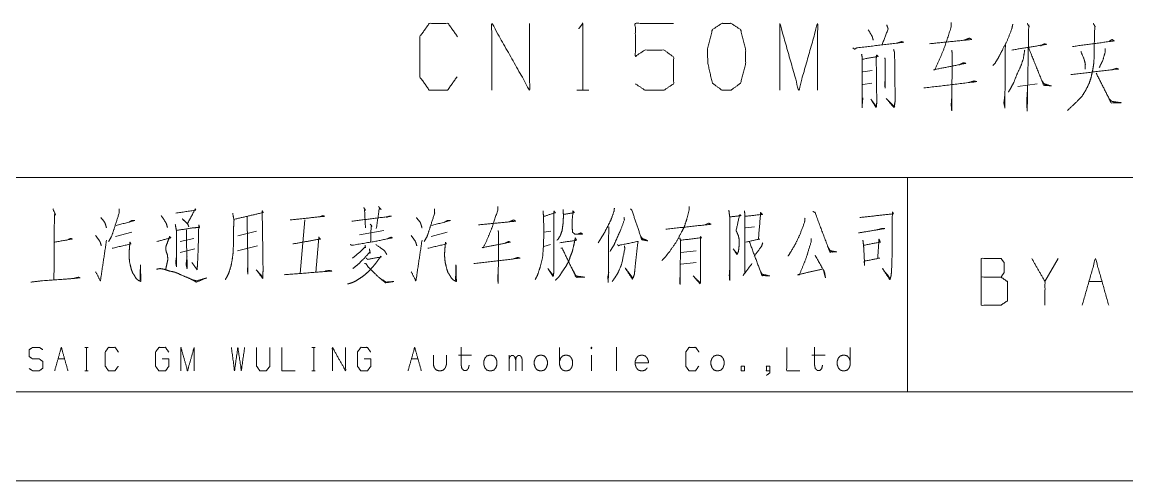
# Model space of a CAD drawing. Header units: millimetres. Extents: x 0 to 420, y 0 to 297.
# Drawn here: x 285.4 to 347.3, y 0 to 25.7 of the extents above; entities that cross this region are included whole.
import ezdxf

# ---------------------------------------------------------------- set-up
doc = ezdxf.new("R2010")
doc.units = ezdxf.units.MM
doc.layers.add('101', color=7, linetype='Continuous', true_color=0xffffff)

msp = doc.modelspace()

# ---------------------------------------------------------------- linework, layer by layer
at = {"layer": '101', "color": 72, "linetype": 'Continuous', "lineweight": 18}
for p, q in [((332.505, 22.929), (333.034, 23.008)), ((333.006, 22.299), (332.505, 22.221)), ((316.476, 21.906), (317.144, 21.906)), ((342.273, 22.26), (341.187, 22.102)), ((301.247, 14.626), (300.979, 11.625)), ((323.853, 14.454), (323.658, 14.35)), ((326.437, 14.247), (325.925, 14.178)), ((290.64, 13.695), (291.542, 13.936)), ((298.541, 14.005), (297.492, 13.729)), ((304.295, 13.798), (305.661, 14.04)), ((308.319, 13.695), (309.221, 13.936)), ((315.025, 14.005), (314.635, 13.936)), ((294.249, 13.419), (295.029, 13.591)), ((294.249, 12.798), (295.078, 13.005)), ((297.467, 12.901), (298.589, 13.177)), ((315, 13.246), (314.635, 13.143)), ((323.17, 12.901), (322.316, 12.798)), ((343.454, 12.469), (342.712, 11.172)), ((322.316, 12.142), (323.17, 12.246)), ((345.17, 11.172), (345.912, 11.172)), ((288.913, 7.485), (289.098, 7.485)), ((289.01, 7.485), (289.01, 6.174)), ((301.642, 7.485), (301.827, 7.485)), ((301.74, 7.485), (301.74, 6.174)), ((315.512, 6.519), (315.512, 7.485)), ((318.712, 7.499), (318.712, 6.174)), ((287.411, 6.836), (287.781, 6.836)), ((307.212, 6.836), (307.582, 6.836)), ((309.855, 7.043), (310.587, 7.043)), ((312.684, 6.174), (312.684, 7.043)), ((317.297, 7.043), (317.297, 6.174)), ((329.656, 7.043), (330.387, 7.043)), ((288.913, 6.174), (289.098, 6.174)), ((301.642, 6.174), (301.827, 6.174))]:
    msp.add_line(p, q, dxfattribs=at)
at = {"layer": '101', "color": 133, "linetype": 'Continuous', "lineweight": 18}
for p, q in [((285, 17), (394, 17)), ((335, 17), (335, 5)), ((25, 5), (415, 5)), ((235, 5), (415, 5)), ((0, 0), (420, 0))]:
    msp.add_line(p, q, dxfattribs=at)
at = {"layer": '101', "color": 72, "linetype": 'Continuous', "lineweight": 18}
for points, knots in [([(309.77, 22.654), (309.241, 21.906), (308.211, 21.906), (307.683, 22.654), (307.683, 24.898), (308.211, 25.646), (309.269, 25.646), (309.798, 24.898)], [0, 0, 0.114568, 0.243367, 0.357935, 0.638583, 0.753151, 0.885432, 1, 1]), ([(311.718, 21.906), (311.718, 25.646), (313.833, 21.906), (313.833, 25.646)], [0, 0, 0.317574, 0.682426, 1, 1]), ([(316.588, 25.331), (316.81, 25.646), (316.81, 21.906)], [0, 0, 0.09349, 1, 1]), ([(319.76, 22.26), (320.289, 21.906), (321.374, 21.906), (321.903, 22.26), (321.903, 23.756), (321.374, 24.15), (320.289, 24.15), (319.76, 23.795), (319.76, 25.646), (321.903, 25.646)], [0, 0, 0.062228, 0.168344, 0.230572, 0.376816, 0.441265, 0.547381, 0.609609, 0.79049, 1, 1]), ([(325.131, 21.906), (325.66, 22.299), (325.938, 23.402), (325.938, 24.15), (325.66, 25.291), (325.131, 25.646), (324.602, 25.646), (324.073, 25.291), (323.795, 24.15), (323.823, 23.402), (324.073, 22.299), (324.602, 21.906), (325.131, 21.906)], [0, 0, 0.067526, 0.183971, 0.260584, 0.380943, 0.446141, 0.500306, 0.565504, 0.685863, 0.762529, 0.87831, 0.945835, 1, 1]), ([(327.858, 21.906), (327.858, 25.646), (328.915, 21.906), (329.973, 25.646), (329.973, 21.906)], [0, 0, 0.245192, 0.5, 0.754808, 1, 1]), ([(333.841, 25.567), (333.924, 25.331), (333.59, 24.465)], [0, 0, 0.212531, 1, 1]), ([(337.458, 25.685), (337.458, 25.449), (337.097, 24.347), (336.846, 23.717), (336.54, 23.047), (336.484, 23.047), (338.266, 23.402), (338.154, 23.441), (337.904, 23.323)], [0, 0, 0.046524, 0.275032, 0.408546, 0.553503, 0.564466, 0.922193, 0.945454, 1, 1]), ([(340.909, 25.606), (340.853, 25.331), (340.603, 24.701), (340.324, 24.15), (340.102, 23.717), (339.907, 23.402), (339.796, 23.284)], [0, 0, 0.108296, 0.369413, 0.607255, 0.794823, 0.937481, 1, 1]), ([(341.716, 25.646), (341.827, 25.449), (341.8, 25.528), (341.716, 20.764), (341.688, 21.158), (341.716, 21.787)], [0, 0, 0.037079, 0.050772, 0.831915, 0.896623, 1, 1]), ([(345.417, 25.646), (345.528, 25.449), (345.501, 25.488), (345.473, 24.504), (345.473, 23.874), (345.445, 23.402), (345.389, 23.047), (345.306, 22.654), (345.194, 22.299), (345, 21.906), (344.777, 21.551), (344.471, 21.236), (343.97, 20.764)], [0, 0, 0.041267, 0.050066, 0.229732, 0.344672, 0.431027, 0.496473, 0.56991, 0.63768, 0.717833, 0.794195, 0.874344, 1, 1]), ([(332.811, 25.291), (333.034, 24.898), (333.089, 24.701)], [0, 0, 0.688564, 1, 1]), ([(336.234, 24.504), (338.6, 24.74), (338.488, 24.819), (338.182, 24.701)], [0, 0, 0.836558, 0.884541, 1, 1]), ([(331.948, 24.268), (332.06, 24.189), (332.143, 24.268), (334.787, 24.583), (334.676, 24.622), (334.453, 24.543)], [0, 0, 0.041721, 0.076839, 0.891603, 0.927734, 1, 1]), ([(334.231, 24.189), (334.286, 23.992), (334.286, 23.913), (334.314, 21.512), (334.314, 21.276), (334.286, 21.079), (334.258, 20.921), (333.813, 21.433), (334.286, 20.961), (334.286, 21.158)], [0, 0, 0.042407, 0.05873, 0.556607, 0.605575, 0.646788, 0.67994, 0.82058, 0.959193, 1, 1]), ([(337.486, 24.15), (337.514, 23.953), (337.486, 20.764), (337.458, 21.079), (337.486, 21.473)], [0, 0, 0.048505, 0.826565, 0.903707, 1, 1]), ([(340.491, 24.465), (340.464, 20.921), (340.408, 21.197), (340.464, 21.63)], [0, 0, 0.831552, 0.897533, 1, 1]), ([(341.577, 24.15), (341.493, 23.638), (341.354, 23.244), (341.132, 22.772), (340.965, 22.339), (340.798, 22.024), (340.658, 21.787)], [0, 0, 0.203102, 0.366647, 0.571205, 0.752993, 0.89262, 1, 1]), ([(340.853, 24.15), (342.774, 24.465), (342.69, 24.504), (342.468, 24.386)], [0, 0, 0.849653, 0.889958, 1, 1]), ([(341.8, 24.268), (342.635, 22.181), (343.08, 22.142), (343.024, 22.142), (342.662, 22.26), (342.523, 22.457)], [0, 0, 0.666523, 0.799111, 0.815619, 0.928505, 1, 1]), ([(344.248, 24.347), (346.586, 24.661), (346.475, 24.74), (346.28, 24.622)], [0, 0, 0.866264, 0.916334, 1, 1]), ([(346.085, 24.228), (346.085, 24.032), (345.946, 23.559), (345.751, 23.165)], [0, 0, 0.174412, 0.610791, 1, 1]), ([(332.421, 23.874), (332.449, 23.913), (332.477, 23.599), (332.477, 20.921), (332.477, 21.158), (332.505, 21.473)], [0, 0, 0.013414, 0.101391, 0.846296, 0.912023, 1, 1]), ([(332.505, 23.638), (333.368, 23.795), (333.284, 23.874), (333.256, 23.677), (333.284, 21.473), (333.284, 21.197), (333.256, 20.921), (332.95, 21.394), (333.256, 21), (333.284, 21.158)], [0, 0, 0.169663, 0.191861, 0.230317, 0.656811, 0.710119, 0.763698, 0.872595, 0.969066, 1, 1]), ([(333.73, 23.717), (333.757, 23.638), (333.757, 22.024), (333.73, 22.221), (333.757, 22.457)], [0, 0, 0.03913, 0.795411, 0.888558, 1, 1]), ([(344.721, 24.071), (344.916, 23.599), (344.972, 23.362), (344.972, 23.087)], [0, 0, 0.496483, 0.732261, 1, 1]), ([(344.165, 22.772), (346.809, 23.087), (346.725, 23.126), (346.503, 23.047)], [0, 0, 0.890188, 0.921044, 1, 1]), ([(335.928, 22.024), (338.878, 22.378), (338.739, 22.417), (338.488, 22.339)], [0, 0, 0.879479, 0.922285, 1, 1]), ([(345.584, 22.85), (346.419, 21.197), (346.976, 21.197), (346.447, 21.276), (346.308, 21.433)], [0, 0, 0.58733, 0.763837, 0.933365, 1, 1]), ([(287.128, 15.247), (287.274, 14.902), (287.226, 15.006), (287.201, 14.281), (287.201, 12.246), (287.177, 11.28)], [0, 0, 0.088891, 0.116032, 0.287978, 0.770794, 1, 1]), ([(290.835, 15.247), (290.835, 15.006), (290.591, 14.247), (290.42, 13.729), (290.249, 13.419)], [0, 0, 0.124612, 0.535976, 0.817159, 1, 1]), ([(293.2, 14.868), (293.468, 14.454), (293.541, 14.212)], [0, 0, 0.661595, 1, 1]), ([(294.005, 15.006), (295.127, 15.178), (295.102, 15.247), (294.663, 14.419), (294.371, 14.695), (294.688, 14.385), (294.736, 14.247)], [0, 0, 0.361753, 0.385074, 0.683733, 0.811934, 0.953357, 1, 1]), ([(297.199, 15.006), (297.272, 14.592), (297.248, 14.178), (297.248, 13.453), (297.223, 12.798), (297.175, 12.418), (297.102, 12.039), (296.98, 11.659), (296.882, 11.452), (296.784, 11.28)], [0, 0, 0.110336, 0.219176, 0.409317, 0.581468, 0.681885, 0.783317, 0.887931, 0.947989, 1, 1]), ([(297.272, 14.661), (298.906, 15.04), (298.858, 15.144), (298.858, 14.626), (298.882, 13.212), (298.882, 12.384), (298.906, 11.866), (298.882, 11.521), (298.882, 11.349), (298.516, 11.832), (298.858, 11.452)], [0, 0, 0.250211, 0.267275, 0.344454, 0.55544, 0.678925, 0.756189, 0.80777, 0.833496, 0.923863, 1, 1]), ([(300.418, 14.626), (302.345, 14.833), (302.247, 14.868), (302.076, 14.799)], [0, 0, 0.870762, 0.917258, 1, 1]), ([(304.539, 15.316), (304.637, 15.178), (304.588, 15.178), (304.637, 14.178)], [0, 0, 0.138589, 0.178592, 1, 1]), ([(305.368, 15.385), (305.515, 15.213), (305.417, 15.282), (305.246, 14.143)], [0, 0, 0.151118, 0.230947, 1, 1]), ([(308.514, 15.247), (308.514, 15.006), (308.27, 14.247), (308.099, 13.729), (307.929, 13.419)], [0, 0, 0.124612, 0.535976, 0.817159, 1, 1]), ([(312.05, 15.385), (312.05, 15.178), (311.733, 14.212), (311.513, 13.66), (311.245, 13.074), (311.196, 13.074), (312.757, 13.384), (312.66, 13.419), (312.44, 13.315)], [0, 0, 0.046524, 0.275032, 0.408545, 0.553501, 0.564465, 0.92219, 0.945453, 1, 1]), ([(314.586, 15.144), (314.61, 14.868), (314.635, 14.005), (314.61, 13.177), (314.561, 12.522), (314.415, 11.935), (314.269, 11.521), (314.147, 11.28)], [0, 0, 0.070329, 0.28934, 0.499598, 0.66644, 0.819873, 0.931329, 1, 1]), ([(314.659, 14.833), (315.293, 15.04), (315.196, 15.109), (315.196, 11.763), (315.171, 11.521), (315.147, 11.452), (314.854, 11.901), (315.147, 11.521)], [0, 0, 0.122094, 0.143965, 0.756447, 0.800872, 0.814266, 0.912285, 1, 1]), ([(315.708, 15.213), (315.732, 14.868), (315.708, 14.419), (315.659, 14.04), (315.561, 13.764), (315.439, 13.557), (315.366, 13.488)], [0, 0, 0.190955, 0.438946, 0.650198, 0.811822, 0.94447, 1, 1]), ([(315.757, 14.937), (316.342, 15.04), (316.269, 15.144), (316.22, 14.626), (316.22, 14.178), (316.244, 13.936), (316.366, 13.833), (316.805, 13.833), (316.708, 13.902), (316.537, 13.833)], [0, 0, 0.209703, 0.254415, 0.437769, 0.595975, 0.681595, 0.738019, 0.892888, 0.935041, 1, 1]), ([(318.585, 15.282), (318.561, 15.109), (318.39, 14.626), (318.219, 14.281), (318, 13.867), (317.829, 13.591), (317.683, 13.35)], [0, 0, 0.081145, 0.319756, 0.499049, 0.717311, 0.868474, 1, 1]), ([(319.488, 15.247), (319.561, 15.178), (320.122, 13.522), (320.463, 13.453), (320.146, 13.591), (320.049, 13.729)], [0, 0, 0.037082, 0.681737, 0.810185, 0.937687, 1, 1]), ([(322.779, 15.385), (322.779, 15.213), (322.633, 14.626), (322.487, 14.212), (322.34, 13.936), (322.072, 13.419), (321.682, 12.867), (321.414, 12.522), (321.243, 12.349)], [0, 0, 0.049752, 0.224095, 0.350741, 0.440842, 0.608969, 0.803946, 0.929998, 1, 1]), ([(324.998, 15.178), (325.047, 14.764), (325.047, 11.245), (325.023, 11.521), (325.047, 11.832)], [0, 0, 0.092137, 0.86992, 0.931161, 1, 1]), ([(325.071, 14.799), (325.681, 14.868), (325.608, 14.937), (325.413, 14.074), (325.413, 14.005), (325.462, 13.902), (325.535, 13.729), (325.584, 13.488), (325.584, 13.281), (325.559, 13.039), (325.535, 12.867), (325.462, 12.694), (325.242, 13.005), (325.462, 12.729)], [0, 0, 0.163216, 0.189965, 0.42515, 0.443501, 0.473931, 0.523766, 0.589292, 0.644345, 0.7089, 0.755234, 0.805069, 0.906205, 1, 1]), ([(325.876, 15.144), (325.901, 14.833), (325.901, 11.659), (325.803, 11.521), (326.291, 12.177)], [0, 0, 0.069653, 0.779472, 0.817267, 1, 1]), ([(325.925, 14.833), (326.876, 14.937), (326.779, 15.04), (326.657, 13.557), (326.73, 13.557), (325.949, 13.384)], [0, 0, 0.276542, 0.317649, 0.747834, 0.768982, 1, 1]), ([(329.705, 15.109), (329.827, 15.04), (330.656, 12.832), (331.046, 12.832), (330.681, 12.901), (330.534, 13.143)], [0, 0, 0.039541, 0.705114, 0.815247, 0.920312, 1, 1]), ([(332.338, 14.764), (334.216, 14.971), (334.168, 15.075), (334.143, 14.557), (334.143, 12.625), (334.119, 11.866), (334.094, 11.521), (334.046, 11.349), (334.021, 11.28), (333.607, 11.901), (334.021, 11.383)], [0, 0, 0.261649, 0.277493, 0.349233, 0.616764, 0.72192, 0.769813, 0.794637, 0.804771, 0.908172, 1, 1]), ([(289.81, 14.764), (290.03, 14.488), (290.079, 14.35), (290.127, 14.178)], [0, 0, 0.519919, 0.73571, 1, 1]), ([(290.664, 14.316), (291.713, 14.592), (291.542, 14.592), (291.371, 14.488)], [0, 0, 0.745411, 0.862774, 1, 1]), ([(293.98, 14.385), (294.053, 14.005), (294.053, 12.004), (294.005, 12.246), (294.053, 12.591)], [0, 0, 0.129595, 0.800553, 0.883167, 1, 1]), ([(294.053, 14.04), (294.932, 14.178), (295.346, 14.212), (295.297, 14.35), (295.273, 13.281), (295.249, 12.625), (295.224, 12.073), (295.2, 11.832), (294.907, 12.246)], [0, 0, 0.19844, 0.29133, 0.324006, 0.56283, 0.709269, 0.832622, 0.88681, 1, 1]), ([(298.004, 14.799), (298.053, 12.073), (298.053, 11.59), (298.028, 11.797), (298.053, 12.211)], [0, 0, 0.711345, 0.837386, 0.891777, 1, 1]), ([(303.881, 14.557), (306.076, 14.833), (305.954, 14.833), (305.807, 14.764)], [0, 0, 0.886329, 0.935184, 1, 1]), ([(304.905, 14.385), (305.003, 14.281), (304.954, 14.247), (304.929, 13.419)], [0, 0, 0.138047, 0.196037, 1, 1]), ([(307.49, 14.764), (307.709, 14.488), (307.758, 14.35), (307.807, 14.178)], [0, 0, 0.519919, 0.73571, 1, 1]), ([(308.343, 14.316), (309.392, 14.592), (309.221, 14.592), (309.051, 14.488)], [0, 0, 0.745418, 0.86277, 1, 1]), ([(310.977, 14.35), (313.05, 14.557), (312.952, 14.626), (312.684, 14.523)], [0, 0, 0.836554, 0.884532, 1, 1]), ([(318.268, 14.247), (318.244, 11.142), (318.219, 11.418), (318.268, 11.694)], [0, 0, 0.847819, 0.923473, 1, 1]), ([(319.122, 14.764), (319.146, 14.626), (318.927, 14.04), (318.829, 13.833), (318.683, 13.488), (318.536, 13.177), (318.341, 12.867)], [0, 0, 0.067376, 0.36846, 0.478481, 0.658656, 0.823687, 1, 1]), ([(321.462, 14.109), (323.999, 14.385), (323.853, 14.454)], [0, 0, 0.940373, 1, 1]), ([(329.266, 14.73), (329.241, 14.488), (328.973, 13.798), (328.729, 13.281), (328.485, 12.867), (328.315, 12.591)], [0, 0, 0.102841, 0.416511, 0.658903, 0.86249, 1, 1]), ([(289.518, 13.764), (289.737, 13.453), (289.786, 13.35), (289.835, 13.177)], [0, 0, 0.564231, 0.734008, 1, 1]), ([(292.956, 13.419), (293.736, 13.626), (293.663, 13.695), (293.59, 13.488), (293.468, 13.177), (293.444, 13.039), (293.468, 12.867), (293.541, 12.66), (293.566, 12.418), (293.492, 12.073), (293.444, 11.866)], [0, 0, 0.288064, 0.323943, 0.402265, 0.521269, 0.571261, 0.63341, 0.711732, 0.798322, 0.924133, 1, 1]), ([(294.614, 14.074), (294.614, 13.212), (294.639, 12.384), (294.639, 11.901), (294.59, 12.142), (294.639, 12.556)], [0, 0, 0.304008, 0.595981, 0.766226, 0.853067, 1, 1]), ([(300.564, 13.281), (302.101, 13.557), (302.028, 13.66), (301.857, 11.694)], [0, 0, 0.426351, 0.460965, 1, 1]), ([(303.783, 13.246), (303.856, 13.212), (303.905, 13.212), (305.149, 13.419), (306.149, 13.626), (306.076, 13.66), (305.905, 13.591)], [0, 0, 0.030219, 0.048442, 0.519512, 0.900991, 0.93121, 1, 1]), ([(307.197, 13.764), (307.416, 13.453), (307.465, 13.35), (307.514, 13.177)], [0, 0, 0.564239, 0.734012, 1, 1]), ([(312.074, 14.04), (312.099, 13.867), (312.074, 11.073), (312.05, 11.349), (312.074, 11.694)], [0, 0, 0.048504, 0.826565, 0.903707, 1, 1]), ([(315.537, 13.35), (316.464, 13.488), (316.391, 13.626), (316.318, 13.246), (316.22, 12.832), (316.122, 12.591), (316.025, 12.315), (315.878, 12.039), (315.683, 11.763), (315.537, 11.521), (315.391, 11.349), (315.269, 11.245)], [0, 0, 0.248088, 0.28944, 0.391759, 0.504363, 0.573317, 0.650816, 0.73352, 0.823008, 0.897766, 0.957654, 1, 1]), ([(322.243, 13.626), (322.292, 13.488), (322.267, 11.211), (322.267, 11.004), (322.243, 11.211), (322.267, 11.452)], [0, 0, 0.047497, 0.786427, 0.853598, 0.921235, 1, 1]), ([(322.292, 13.488), (323.414, 13.626), (323.414, 13.695), (323.462, 13.626), (323.414, 13.591), (323.414, 11.176), (323.389, 11.038), (322.999, 11.487), (323.389, 11.107)], [0, 0, 0.224398, 0.238094, 0.254868, 0.266729, 0.746112, 0.77393, 0.891944, 1, 1]), ([(332.265, 13.902), (333.729, 14.143), (333.582, 14.143), (333.314, 14.074)], [0, 0, 0.777945, 0.854701, 1, 1]), ([(287.226, 13.384), (288.201, 13.557), (288.128, 13.591), (287.957, 13.522)], [0, 0, 0.788943, 0.853361, 1, 1]), ([(289.518, 11.728), (289.786, 11.211), (290.127, 13.488)], [0, 0, 0.202025, 1, 1]), ([(290.444, 13.039), (291.493, 13.281), (291.444, 13.384), (291.42, 13.143), (291.396, 12.798), (291.396, 12.556), (291.42, 12.28), (291.518, 11.866), (291.591, 11.659), (291.688, 11.521), (291.786, 11.349), (291.908, 11.245), (292.054, 11.176), (292.03, 12.108), (292.005, 11.245)], [0, 0, 0.198341, 0.219427, 0.264158, 0.327895, 0.3724, 0.423461, 0.501845, 0.542306, 0.573453, 0.609975, 0.639452, 0.669269, 0.84099, 1, 1]), ([(304.612, 13.212), (304.637, 13.074), (304.588, 13.074), (304.295, 12.798), (303.905, 12.487)], [0, 0, 0.128573, 0.17333, 0.54243, 1, 1]), ([(304.856, 13.005), (304.905, 12.763), (304.856, 12.798), (304.515, 12.418), (304.222, 12.142), (303.929, 11.901)], [0, 0, 0.154138, 0.191518, 0.510905, 0.762591, 1, 1]), ([(305.222, 13.246), (305.71, 12.901), (305.832, 12.694)], [0, 0, 0.713213, 1, 1]), ([(307.197, 11.728), (307.465, 11.211), (307.807, 13.488)], [0, 0, 0.202027, 1, 1]), ([(308.124, 13.039), (309.173, 13.281), (309.124, 13.384), (309.099, 13.143), (309.075, 12.798), (309.075, 12.556), (309.099, 12.28), (309.197, 11.866), (309.27, 11.659), (309.368, 11.521), (309.465, 11.349), (309.587, 11.245), (309.734, 11.176), (309.709, 12.108), (309.685, 11.245)], [0, 0, 0.198341, 0.219426, 0.264158, 0.327895, 0.3724, 0.423461, 0.501845, 0.542305, 0.57345, 0.609972, 0.639449, 0.66927, 0.84099, 1, 1]), ([(315.586, 13.039), (315.659, 13.039), (316.439, 11.418), (316.927, 11.418), (316.439, 11.487), (316.147, 12.039)], [0, 0, 0.021039, 0.538448, 0.678706, 0.82036, 1, 1]), ([(319.146, 13.177), (319.17, 13.039), (319, 12.177), (318.805, 11.694), (318.634, 11.418), (318.463, 11.176)], [0, 0, 0.064861, 0.471802, 0.712904, 0.863112, 1, 1]), ([(318.756, 13.246), (318.829, 13.177), (318.878, 13.212), (319.902, 13.419), (319.756, 12.073), (319.707, 11.59), (319.634, 11.383), (319.585, 11.314), (319.195, 11.935), (319.609, 11.383)], [0, 0, 0.021075, 0.033595, 0.252602, 0.536206, 0.63793, 0.683936, 0.701643, 0.855333, 1, 1]), ([(326.145, 13.419), (326.852, 11.521), (327.291, 11.487), (326.852, 11.59), (326.754, 11.797)], [0, 0, 0.643821, 0.783835, 0.927246, 1, 1]), ([(326.901, 13.35), (326.828, 13.143), (326.413, 12.591)], [0, 0, 0.241282, 1, 1]), ([(329.607, 13.591), (329.607, 13.384), (329.388, 12.694), (329.412, 12.729), (329.193, 12.142), (328.949, 11.556), (328.851, 11.556), (330.217, 11.866)], [0, 0, 0.05545, 0.249412, 0.26073, 0.428483, 0.598637, 0.624772, 1, 1]), ([(332.509, 13.488), (332.558, 13.074), (332.607, 12.073), (332.582, 12.315), (333.46, 12.487), (333.338, 12.487), (333.411, 13.557), (333.485, 13.384), (332.582, 13.212)], [0, 0, 0.08584, 0.292105, 0.342087, 0.526357, 0.55147, 0.772215, 0.810799, 1, 1]), ([(304.685, 12.487), (304.759, 12.418), (305.539, 12.556), (305.49, 12.591), (305.198, 12.177), (305.027, 11.97), (304.832, 11.763), (304.612, 11.556), (304.368, 11.383), (304.1, 11.211), (303.881, 11.107), (303.637, 11.038)], [0, 0, 0.029336, 0.260529, 0.277957, 0.425844, 0.50411, 0.587085, 0.675092, 0.762231, 0.855274, 0.926064, 1, 1]), ([(310.708, 12.177), (313.294, 12.487), (313.172, 12.522), (312.952, 12.453)], [0, 0, 0.879479, 0.922284, 1, 1]), ([(329.827, 12.66), (330.363, 11.694), (330.412, 11.383), (330.315, 11.763)], [0, 0, 0.610117, 0.783655, 1, 1]), ([(339.142, 11.421), (339.142, 12.469), (340.254, 12.469), (340.43, 12.221), (340.43, 11.697), (340.254, 11.421), (339.142, 11.421), (339.142, 9.847), (340.235, 9.847), (340.606, 10.096), (340.606, 11.172), (340.254, 11.421)], [0, 0, 0.115917, 0.238847, 0.272469, 0.330428, 0.366584, 0.489513, 0.663389, 0.784162, 0.833485, 0.952453, 1, 1]), ([(342.712, 9.847), (342.712, 11.172), (341.971, 12.469)], [0, 0, 0.469959, 1, 1]), ([(292.931, 11.866), (293.127, 11.901), (293.346, 11.866), (293.663, 11.763), (293.98, 11.694), (294.444, 11.487), (294.858, 11.314), (295.175, 11.142), (295.736, 11.383), (295.175, 11.211), (294.907, 11.28)], [0, 0, 0.051192, 0.108601, 0.194771, 0.278606, 0.409731, 0.525759, 0.619013, 0.776803, 0.92843, 1, 1]), ([(300.076, 11.556), (302.735, 11.763), (302.613, 11.797), (302.394, 11.763)], [0, 0, 0.884285, 0.926313, 1, 1]), ([(304.588, 12.177), (304.661, 12.177), (304.807, 11.97), (305.344, 11.452), (305.759, 11.107), (306.222, 11.176), (305.783, 11.142), (305.588, 11.28)], [0, 0, 0.026517, 0.118384, 0.388536, 0.584008, 0.7538, 0.913392, 1, 1]), ([(285.884, 11.142), (286.47, 11.211), (287.884, 11.314), (288.64, 11.383), (288.567, 11.418), (288.299, 11.349)], [0, 0, 0.188617, 0.642502, 0.885462, 0.911348, 1, 1]), ([(285.801, 6.298), (285.987, 6.174), (286.367, 6.174), (286.552, 6.312), (286.552, 6.698), (286.367, 6.836), (285.996, 6.836), (285.801, 6.961), (285.801, 7.361), (285.996, 7.485), (286.367, 7.485), (286.552, 7.361)], [0, 0, 0.068034, 0.184057, 0.25452, 0.372334, 0.442797, 0.555846, 0.626371, 0.748393, 0.818918, 0.931966, 1, 1]), ([(290.786, 6.436), (290.6, 6.174), (290.239, 6.174), (290.054, 6.436), (290.054, 7.223), (290.239, 7.485), (290.61, 7.485), (290.795, 7.223)], [0, 0, 0.114569, 0.243366, 0.357935, 0.638584, 0.753153, 0.885431, 1, 1]), ([(293.253, 6.836), (293.624, 6.836), (293.624, 6.436), (293.439, 6.174), (293.058, 6.174), (292.873, 6.436), (292.873, 7.223), (293.068, 7.485), (293.429, 7.485), (293.614, 7.223)], [0, 0, 0.103295, 0.214796, 0.304261, 0.410274, 0.49974, 0.718896, 0.809958, 0.910535, 1, 1]), ([(294.297, 6.174), (294.297, 7.485), (294.668, 6.174), (295.039, 7.485), (295.039, 6.174)], [0, 0, 0.245192, 0.5, 0.754808, 1, 1]), ([(297.126, 7.485), (297.301, 6.174), (297.487, 7.485), (297.682, 6.174), (297.867, 7.485)], [0, 0, 0.249746, 0.499742, 0.750003, 1, 1]), ([(298.54, 7.485), (298.54, 6.436), (298.716, 6.174), (299.086, 6.174), (299.282, 6.436), (299.282, 7.485)], [0, 0, 0.337152, 0.438599, 0.557781, 0.662848, 1, 1]), ([(299.954, 7.485), (299.954, 6.174), (300.696, 6.174)], [0, 0, 0.638735, 1, 1]), ([(302.783, 6.174), (302.783, 7.485), (303.525, 6.174), (303.525, 7.485)], [0, 0, 0.317574, 0.682426, 1, 1]), ([(304.568, 6.836), (304.939, 6.836), (304.939, 6.436), (304.754, 6.174), (304.373, 6.174), (304.188, 6.436), (304.188, 7.223), (304.383, 7.485), (304.744, 7.485), (304.929, 7.223)], [0, 0, 0.103295, 0.214796, 0.304261, 0.410274, 0.49974, 0.718896, 0.809958, 0.910535, 1, 1]), ([(307.026, 6.174), (307.397, 7.485), (307.768, 6.174)], [0, 0, 0.500001, 1, 1]), ([(310.45, 6.491), (310.401, 6.298), (310.294, 6.188), (310.157, 6.188), (310.04, 6.298), (310.001, 6.491), (310.001, 7.499)], [0, 0, 0.107406, 0.190396, 0.26402, 0.350759, 0.456999, 1, 1]), ([(317.297, 7.402), (317.317, 7.457), (317.297, 7.499), (317.278, 7.457), (317.297, 7.402)], [0, 0, 0.280627, 0.5, 0.719373, 1, 1]), ([(323.316, 6.436), (323.13, 6.174), (322.769, 6.174), (322.584, 6.436), (322.584, 7.223), (322.769, 7.485), (323.14, 7.485), (323.325, 7.223)], [0, 0, 0.114567, 0.24337, 0.357937, 0.638582, 0.753149, 0.885433, 1, 1]), ([(328.241, 7.485), (328.241, 6.174), (328.983, 6.174)], [0, 0, 0.638728, 1, 1]), ([(330.251, 6.491), (330.202, 6.298), (330.095, 6.188), (329.958, 6.188), (329.841, 6.298), (329.802, 6.491), (329.802, 7.499)], [0, 0, 0.107406, 0.190396, 0.26402, 0.350759, 0.456999, 1, 1]), ([(331.802, 7.485), (331.802, 6.519), (331.743, 6.34), (331.636, 6.215), (331.499, 6.174), (331.373, 6.174), (331.236, 6.215), (331.129, 6.34), (331.07, 6.519), (331.07, 6.712), (331.129, 6.878), (331.236, 7.002), (331.373, 7.043), (331.499, 7.043), (331.636, 7.002), (331.743, 6.878), (331.802, 6.712)], [0, 0, 0.286727, 0.342739, 0.39146, 0.433824, 0.471471, 0.513835, 0.562557, 0.618569, 0.675914, 0.728048, 0.77677, 0.819134, 0.856781, 0.899145, 0.947866, 1, 1]), ([(308.441, 7.043), (308.441, 6.519), (308.499, 6.34), (308.606, 6.215), (308.743, 6.174), (308.87, 6.174), (309.006, 6.215), (309.114, 6.34), (309.172, 6.519), (309.172, 7.043)], [0, 0, 0.242016, 0.329107, 0.404862, 0.470732, 0.529268, 0.595138, 0.670893, 0.757984, 1, 1]), ([(311.328, 6.34), (311.435, 6.215), (311.572, 6.174), (311.698, 6.174), (311.835, 6.215), (311.942, 6.34), (312.001, 6.519), (312.001, 6.712), (311.942, 6.878), (311.835, 7.002), (311.698, 7.043), (311.572, 7.043), (311.435, 7.002), (311.328, 6.878), (311.269, 6.712), (311.269, 6.519), (311.328, 6.34)], [0, 0, 0.063224, 0.118198, 0.167051, 0.222025, 0.285248, 0.357933, 0.432348, 0.5, 0.563224, 0.618198, 0.667051, 0.722025, 0.785248, 0.8529, 0.927315, 1, 1]), ([(312.684, 6.781), (312.713, 6.933), (312.81, 7.03), (312.918, 7.03), (313.015, 6.933), (313.054, 6.781), (313.054, 6.174)], [0, 0, 0.118877, 0.224452, 0.306993, 0.412569, 0.533091, 1, 1]), ([(313.054, 6.781), (313.084, 6.933), (313.181, 7.03), (313.298, 7.03), (313.386, 6.933), (313.425, 6.781), (313.425, 6.174)], [0, 0, 0.118605, 0.223938, 0.31376, 0.413913, 0.53416, 1, 1]), ([(314.156, 6.34), (314.264, 6.215), (314.4, 6.174), (314.527, 6.174), (314.664, 6.215), (314.771, 6.34), (314.83, 6.519), (314.83, 6.712), (314.771, 6.878), (314.664, 7.002), (314.527, 7.043), (314.4, 7.043), (314.264, 7.002), (314.156, 6.878), (314.098, 6.712), (314.098, 6.519), (314.156, 6.34)], [0, 0, 0.063224, 0.118198, 0.167051, 0.222025, 0.285248, 0.357933, 0.432348, 0.5, 0.563224, 0.618198, 0.667051, 0.722025, 0.785248, 0.8529, 0.927315, 1, 1]), ([(315.512, 6.519), (315.571, 6.34), (315.678, 6.215), (315.815, 6.174), (315.942, 6.174), (316.078, 6.215), (316.185, 6.34), (316.244, 6.519), (316.244, 6.712), (316.185, 6.878), (316.078, 7.002), (315.942, 7.043), (315.815, 7.043), (315.678, 7.002), (315.571, 6.878), (315.512, 6.712)], [0, 0, 0.078529, 0.146835, 0.206229, 0.25901, 0.318404, 0.38671, 0.465239, 0.545636, 0.618727, 0.687034, 0.746428, 0.799208, 0.858602, 0.926909, 1, 1]), ([(320.428, 6.34), (320.321, 6.215), (320.185, 6.174), (320.058, 6.174), (319.921, 6.215), (319.814, 6.34), (319.755, 6.519), (319.755, 6.712), (319.814, 6.878), (319.921, 7.002), (320.058, 7.043), (320.185, 7.043), (320.321, 7.002), (320.428, 6.878), (320.487, 6.712), (320.487, 6.616), (319.755, 6.616)], [0, 0, 0.053947, 0.100856, 0.142541, 0.189449, 0.243396, 0.305417, 0.368913, 0.426639, 0.480586, 0.527495, 0.56918, 0.616088, 0.670035, 0.727761, 0.759509, 1, 1]), ([(324.057, 6.34), (324.164, 6.215), (324.301, 6.174), (324.428, 6.174), (324.564, 6.215), (324.672, 6.34), (324.73, 6.519), (324.73, 6.712), (324.672, 6.878), (324.564, 7.002), (324.428, 7.043), (324.301, 7.043), (324.164, 7.002), (324.057, 6.878), (323.998, 6.712), (323.998, 6.519), (324.057, 6.34)], [0, 0, 0.063224, 0.118198, 0.167051, 0.222025, 0.285248, 0.357933, 0.432348, 0.5, 0.563224, 0.618198, 0.667051, 0.722025, 0.785248, 0.8529, 0.927315, 1, 1]), ([(325.686, 6.174), (325.871, 6.174), (325.871, 6.436), (325.686, 6.436), (325.686, 6.174)], [0, 0, 0.207087, 0.5, 0.707087, 1, 1]), ([(327.286, 6.174), (327.1, 6.174), (327.1, 6.436), (327.286, 6.436), (327.286, 6.05), (327.1, 5.912)], [0, 0, 0.148246, 0.357931, 0.506176, 0.815186, 1, 1])]:
    msp.add_open_spline(points, degree=1, knots=knots, dxfattribs=at)
for points in [[(344.799, 9.847), (345.541, 12.469), (346.282, 9.847)], [(287.225, 6.174), (287.596, 7.485), (287.967, 6.174)]]:
    msp.add_open_spline(points, degree=1, dxfattribs=at)

doc.saveas('drawing.dxf')
